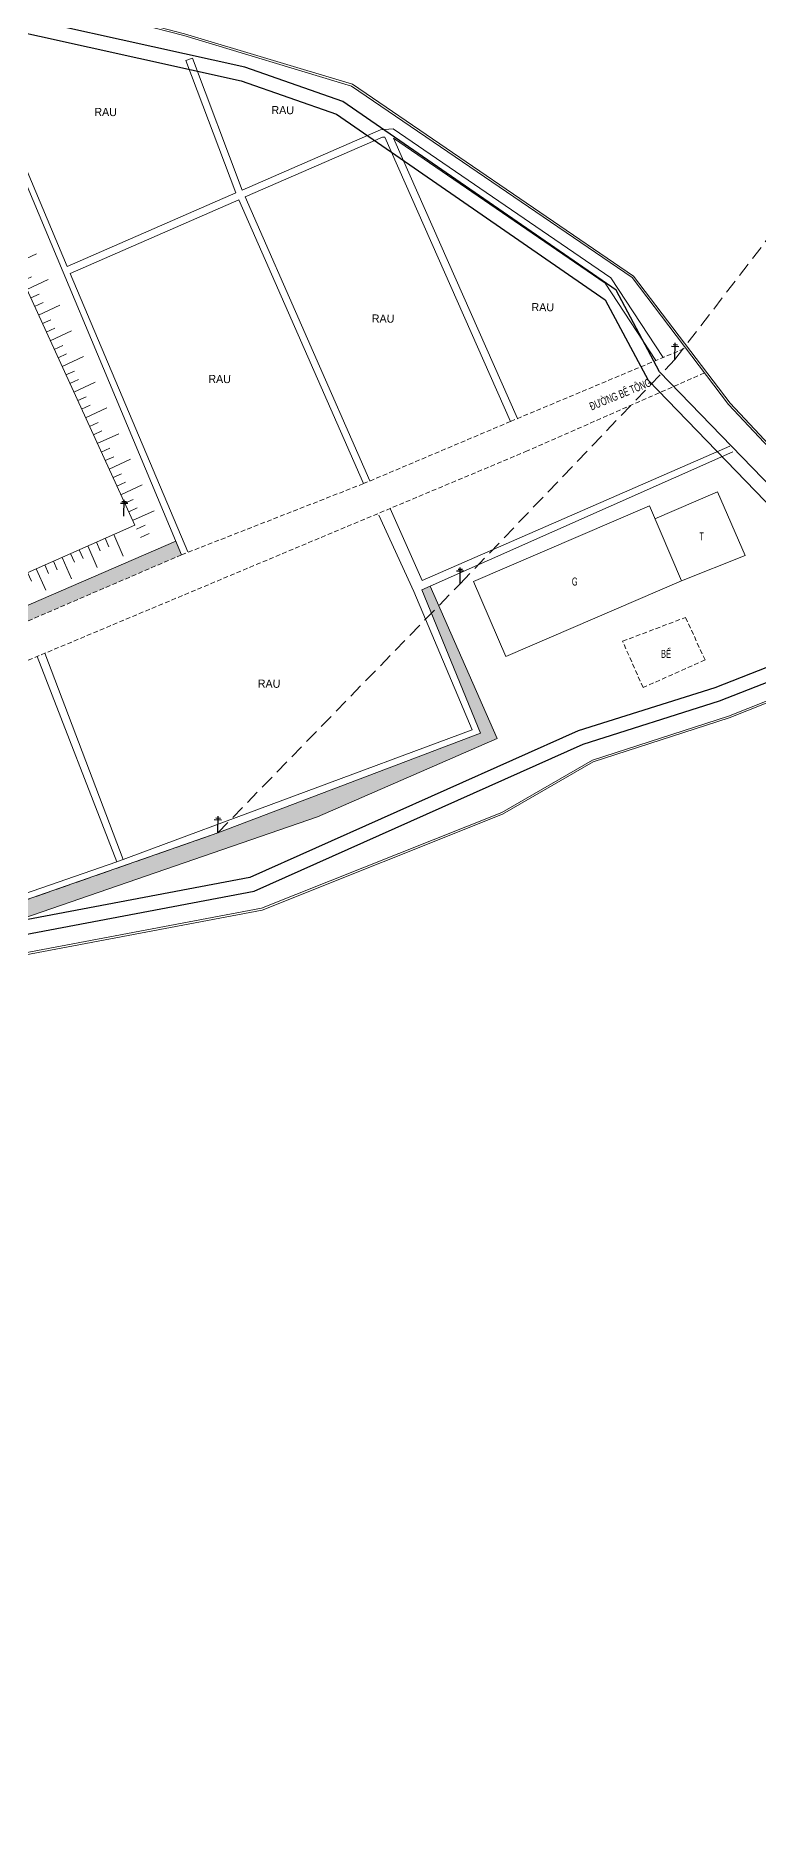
# Model space of a CAD drawing. Header units: inches. Extents: x 496359 to 501064, y 2374078 to 2377203.
# Drawn here: x 500750.4 to 500827.1, y 2376364.9 to 2376555.6 of the extents above; entities that cross this region are included whole.
import ezdxf

# ---------------------------------------------------------------- set-up
doc = ezdxf.new("R2010")
doc.units = ezdxf.units.IN
doc.header["$MEASUREMENT"] = 0
doc.linetypes.add('DASHED', pattern=[0.75, 0.5, -0.25])
for name, color, linetype in [('cd', 7, 'Continuous'), ('chu', 6, 'Continuous'), ('MANH', 147, 'Continuous'), ('NOI', 2, 'Continuous'), ('tl', 8, 'Continuous')]:
    doc.layers.add(name, color=color, linetype=linetype)
doc.layers.add('LC Net dam 1', color=30, linetype='Continuous', lineweight=30)
doc.layers.add('LC Net manh', color=239, linetype='Continuous', lineweight=5)
doc.styles.add('style1', font='')
doc.styles.get('style1').set_extended_font_data('.VnAvantH')
pattern_1 = [(359.267215784, (-736010.08436, -2368366.01803), (0.566607394046, 0.317539068605), [0.375, -0.75]), (119.267215784, (-736010.08436, -2368366.01803), (-0.55830059713, 0.331926862913), [0.375, -0.75]), (59.267215784, (-736010.08436, -2368366.01803), (0.008306796916, 0.64946593152), [-0.75, 0.375])]

# ---------------------------------------------------------------- blocks, each defined once
blk = doc.blocks.new('t2')
at = {"layer": 'tl', "color": 250, "lineweight": 0}
for p, q in [((-2, 0), (-2, -1)), ((-1, 0), (-1, -1)), ((0, 0), (0, -2.5))]:
    blk.add_line(p, q, dxfattribs=at)
blk = doc.blocks.new('cdien')
at = {"layer": 'cd', "extrusion": (-0.000518657, 0.000768986, 1)}
for p, q in [((-0.8, 2.78, 0), (0.76, 2.78, 0)), ((-0.46, 3.14, 0), (0.49, 3.14, 0)), ((0, 0), (0, 3.5, 0))]:
    blk.add_line(p, q, dxfattribs=at)
blk = doc.blocks.new('Nền HT mới')
at = {"layer": 'MANH', "lineweight": 0}
h = blk.add_hatch(dxfattribs=at)
h.set_pattern_fill('HONEY', color=8, scale=3, angle=-0.7328, style=0)
h.set_pattern_definition(pattern_1)
h.paths.add_polyline_path([(886.71, 219.73), (886.11, 221.17), (824.11, 194.32), (824.68, 193.01)])
h = blk.add_hatch(dxfattribs=at)
h.set_pattern_fill('HONEY', color=8, scale=3, angle=-0.7328, style=0)
h.set_pattern_definition(pattern_1)
h.paths.add_polyline_path([(862.74, 178.63), (901.15, 191.89), (920.24, 200.23), (913.11, 216.4), (912.22, 216), (918.46, 200.79), (890.57, 190.2), (847.37, 175.1), (817.03, 164.27), (817.27, 163.62), (814.02, 162.52), (814.33, 161.29), (823.38, 164.28)])
at = {"layer": 'MANH', "color": 1, "linetype": 'DASHED', "lineweight": 0, "ltscale": 3, "elevation": -28.38}
blk.add_lwpolyline([(338.8, 83.45), (320.94, 78.75), (340.42, 30.66), (364.41, 31.76), (393.69, 33.78), (433.64, 49.39), (462.8, 58.64), (490.97, 67.81), (516.49, 76.2), (548.21, 86.54), (576.26, 95.7), (610.19, 94.18), (634.86, 101.12), (676.11, 115.48), (714.18, 128.71), (753.35, 142.39), (783.93, 137.98), (839.41, 172.28), (890.57, 190.2), (916.29, 216.65), (939.12, 240.49), (989.34, 305.87)], dxfattribs=at)
at = {"layer": 'MANH', "color": 4, "lineweight": 0, "elevation": -28.38}
for points in [[(709.81, 122.6), (746.29, 131.1), (750.58, 132.1), (766.12, 128.82), (774.27, 131.84), (782.63, 132.32), (788.25, 132.53), (794.88, 132.79), (827.24, 134.21), (829.73, 135.97), (833.89, 139.84), (834.67, 162.81), (863.51, 176.19), (895.21, 182.17), (920.73, 192.35), (930.35, 197.92), (944.79, 202.6), (967.22, 211.47)], [(959.89, 219.62), (944.81, 235.71), (934.57, 249.18), (904.77, 269.54), (886.96, 274.89), (877.97, 277.21), (863.85, 279.67), (854.58, 277.34), (850.99, 287.97), (846.12, 302.69)], [(846.31, 302.75), (851.18, 288.03), (854.71, 277.58), (863.84, 279.87), (878.01, 277.41), (887.02, 275.08), (904.86, 269.73), (934.71, 249.33), (944.97, 235.84), (960.04, 219.76), (967.56, 211.39), (944.86, 202.41), (930.43, 197.73), (920.81, 192.17), (895.27, 181.97), (863.57, 176), (834.85, 162.67)]]:
    blk.add_lwpolyline(points, dxfattribs=at)
at = {"layer": 'MANH', "color": 2, "lineweight": 0, "elevation": -28.38}
for points in [[(824.68, 193.01), (823.01, 196.89), (881.74, 222.88), (857.79, 275.19), (822.4, 266.46), (820.77, 271.59), (816.52, 272.11), (813.22, 283.27), (822.94, 285.68), (831.91, 282.66), (850.99, 287.96)], [(886.71, 219.73), (865.18, 271.07)], [(865.73, 271.28), (874.55, 250.37)], [(887.18, 272.24), (887.87, 272.5)], [(892.47, 258.18), (887.18, 272.24)], [(893.15, 258.48), (887.87, 272.5)], [(937.85, 240.69), (932.3, 249.16), (909.19, 265), (907.85, 264.89), (893.15, 258.48)], [(908.3, 264.12), (908.05, 264.1), (893.47, 257.75)], [(908.3, 264.11), (921.66, 233.9)], [(937.1, 240.38), (931.72, 248.59), (909.22, 264.01)], [(909.22, 264.01), (922.4, 234.22)], [(892.47, 258.18), (874.55, 250.37)], [(906.71, 227.59), (893.47, 257.75)], [(892.8, 257.45), (874.87, 249.63)], [(906.03, 227.29), (892.8, 257.45)], [(874.87, 249.63), (887.36, 220.03)], [(908.86, 224.66), (912.26, 216.99), (944.95, 231.26)], [(913.13, 216.41), (945.26, 230.67)], [(936.99, 223.56), (943.65, 226.42)], [(946.56, 219.65), (943.65, 226.42)], [(813.67, 163.8), (846.69, 175.63), (879.84, 187.12), (917.56, 201.14), (911.37, 215.82), (907.68, 223.96)], [(917.71, 216.91), (936.4, 224.93)], [(936.4, 224.93), (939.83, 216.95)], [(824.11, 194.32), (886.11, 221.17)], [(939.83, 216.95), (946.56, 219.65)], [(817.27, 163.62), (817.03, 164.27), (847.37, 175.1), (890.57, 190.2), (918.46, 200.79), (912.22, 216), (913.11, 216.4), (920.24, 200.23), (901.15, 191.89), (862.74, 178.63), (823.38, 164.28), (814.33, 161.29), (814.02, 162.52), (817.27, 163.62)], [(913.11, 216.4), (913.13, 216.41)], [(921.15, 208.92), (917.71, 216.91)], [(921.15, 208.92), (939.83, 216.95)], [(871.38, 208.93), (879.84, 187.12)], [(880.49, 187.37), (872.2, 209.28)]]:
    blk.add_lwpolyline(points, dxfattribs=at)
at = {"layer": 'MANH', "color": 3, "linetype": 'DASHED', "lineweight": 0, "elevation": -28.38}
for points in [[(921.66, 233.9), (940.25, 241.7)], [(923.25, 230.69), (942.26, 239.06), (942.26, 239.06)], [(921.66, 233.9), (906.03, 227.29), (886.71, 219.73), (824.5, 192.93)], [(797.81, 177.6), (807.49, 182.13), (923.25, 230.69)]]:
    blk.add_lwpolyline(points, dxfattribs=at)
at = {"layer": 'MANH', "color": 2, "linetype": 'DASHED', "lineweight": 0, "elevation": -28.38}
blk.add_lwpolyline([(933.56, 210.55), (940.24, 213.08), (942.31, 208.56), (935.73, 205.62)], close=True, dxfattribs=at)
at = {"layer": 'cd', "lineweight": 0, "xscale": 0.5, "yscale": 0.5, "zscale": 0.5, "rotation": 359.2672157837458}
for p in [(939.12, 240.49, -5.55), (880.59, 223.82, -4.27), (916.29, 216.65, -6.2), (890.57, 190.2, -28.38)]:
    blk.add_blockref('cdien', p, dxfattribs=at)
at = {"layer": 'NOI', "color": 2, "lineweight": 0}
for p, rotation in [((869.02, 250.66, -2.99), 114.6015009881797), ((870.27, 247.93, -2.99), 114.6015009881797), ((871.51, 245.2, -2.99), 114.6015009881797), ((872.76, 242.47, -2.99), 114.6015009881797), ((874.01, 239.75, -2.99), 114.6015009881797), ((875.26, 237.02, -2.99), 114.6015009881797), ((876.51, 234.29, -2.99), 114.6015009881797), ((877.76, 231.56, -2.99), 114.6015009881797), ((879.01, 228.84, -2.99), 114.6015009881797), ((880.26, 226.11, -2.99), 114.6015009881797), ((881.51, 223.38, -2.99), 114.6015009881797), ((879.5, 221.89, -2.99), 23.87087660466218), ((874.01, 219.46, -2.99), 23.87087660466218), ((876.75, 220.67, -2.99), 23.87087660466218), ((871.27, 218.25, -2.99), 23.87087660466218)]:
    blk.add_blockref('t2', p, dxfattribs=dict(at, rotation=rotation))
at = {"layer": 'chu', "color": 6, "lineweight": 0, "style": 'style1'}
for p in [(877.44, 266.37, -28.38), (896.25, 266.57, -28.38), (923.87, 245.63, -28.38), (906.91, 244.42, -28.38), (889.55, 238, -28.38), (894.8, 205.63, -28.38)]:
    blk.add_text('RAU', height=0.85, rotation=359.2672, dxfattribs=at).set_placement(p)
at = {"layer": 'chu', "color": 6, "lineweight": 0, "ltscale": 0.8, "style": 'style1', "width": 0.7}
for s, rotation, p in [('§¦êNG B£ T¤NG', 22.4077, (930.26, 235.06, -28.38)), ('T', 359.2672, (941.7, 221.27, -28.38)), ('G', 359.2672, (928.16, 216.47, -28.38)), ('BÓ', 359.2672, (937.63, 208.78, -28.38))]:
    blk.add_text(s, height=0.85, rotation=rotation, dxfattribs=at).set_placement(p)

msp = doc.modelspace()

# ---------------------------------------------------------------- linework, layer by layer
at = {"layer": 'LC Net dam 1'}
for points in [[(500739.92, 2376558.02), (500772.23, 2376550.87), (500782.35, 2376547.32), (500810.92, 2376527.59), (500815.46, 2376519.05), (500840.33, 2376493.36), (500822.56, 2376486.38), (500808.03, 2376481.79), (500773.17, 2376466.2), (500741.5, 2376460.23), (500710.41, 2376445.68), (500709.65, 2376422.34), (500705.03, 2376418.61), (500658.47, 2376416.32), (500657.11, 2376420.3), (500655.69, 2376419.82), (500656.91, 2376416.24), (500635.89, 2376415.21), (500629.53, 2376416.39), (500572.86, 2376402.79)], [(500573.28, 2376401.35), (500629.57, 2376414.86), (500635.79, 2376413.7), (500705.59, 2376417.14), (500711.13, 2376421.6), (500711.88, 2376444.71), (500741.96, 2376458.79), (500773.63, 2376464.76), (500808.56, 2376480.39), (500823.06, 2376484.97), (500842.97, 2376492.78), (500816.68, 2376519.94), (500812.08, 2376528.62), (500783.04, 2376548.67), (500772.64, 2376552.31), (500739.91, 2376559.56)]]:
    msp.add_lwpolyline(points, dxfattribs=at)

# ---------------------------------------------------------------- block references
at = {"layer": 'LC Net manh'}
msp.add_blockref('Nền HT mới', (499879.2, 2376280.77, 2.92), dxfattribs=at)

doc.saveas('drawing.dxf')
